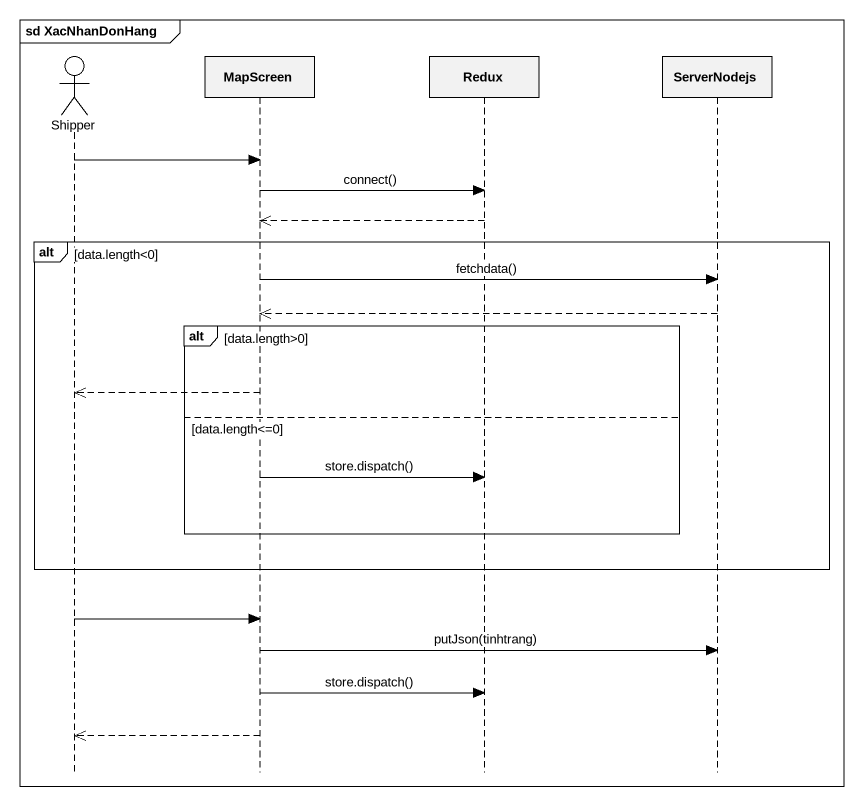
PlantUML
@startuml
mainframe sd XacNhanDonHang
hide footbox
actor Shipper
participant MapScreen
participant Redux
participant ServerNodejs

Shipper -> MapScreen
MapScreen -> Redux : connect()
Redux -->> MapScreen
alt data.length<0
  MapScreen -> ServerNodejs : fetchdata()
  ServerNodejs -->> MapScreen
  alt data.length>0
    MapScreen -->> Shipper
  else data.length<=0
    MapScreen -> Redux : store.dispatch()
  end
end
Shipper -> MapScreen
MapScreen -> ServerNodejs : putJson(tinhtrang)
MapScreen -> Redux : store.dispatch()
MapScreen -->> Shipper
@enduml
